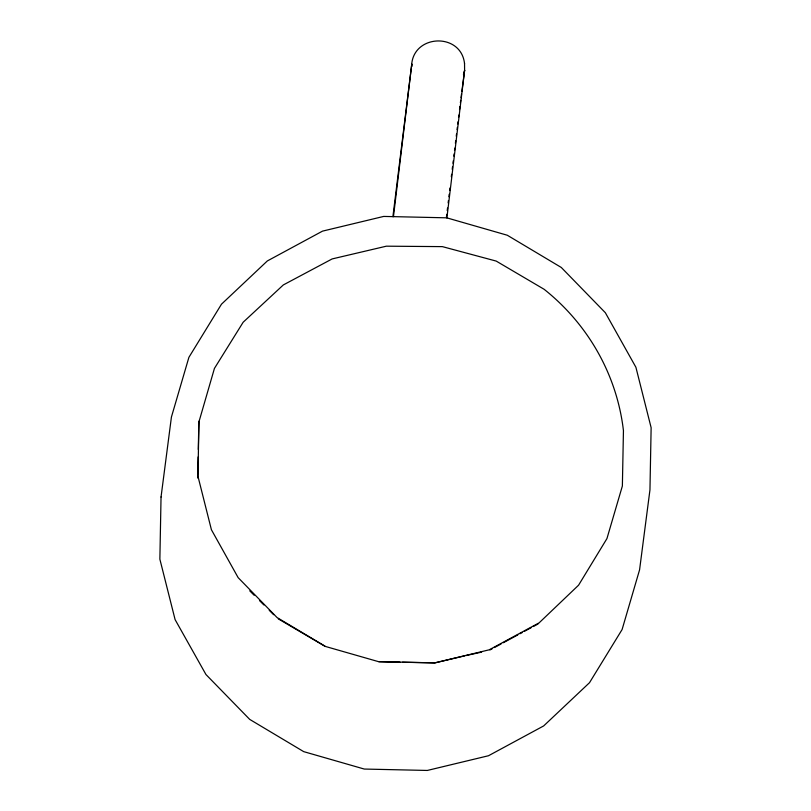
<?xml version="1.0" encoding="UTF-8"?>
<svg xmlns="http://www.w3.org/2000/svg" width="811" height="811" viewBox="0 0 811 811"><rect width="100%" height="100%" fill="white"/><g stroke="black" fill="none" stroke-linecap="round" stroke-linejoin="round"><path stroke-width="1.22" d="M198.969 421.223L197.945 476.25L211.407 529.725L238.15 577.645L277.027 617.516L325.008 646.164M197.712 477.983L198.148 456.897M198.3 449.456L198.847 422.176L214.439 368.397L243.158 322.241L283.313 284.945L332.165 258.922L386.371 246.179L442.36 246.625L496.2 261.081L544.13 289.294A213.567 207.616 22.2 0 1 623.446 430.661L622.372 485.982L606.942 538.585L578.567 585.207L537.794 624.115L533.354 626.518M464.531 63.562C461.114 32.339 413.275 33.981 411.623 65.235L392.899 216.699M446.881 218.037L464.612 70.314L463.456 74.825M393.457 216.649L411.795 63.917L411.816 66.461M449.649 190.514L449.953 188.01M451.311 176.757L451.615 174.274M452.214 169.317L452.508 166.904M452.954 163.285L453.248 160.872M453.815 156.158L454.099 153.857M454.515 150.41L454.799 148.109M446.466 216.811L446.77 214.297M447.226 210.536L447.53 208.021M448.138 202.993L448.432 200.499M448.888 196.759L449.193 194.265M458.57 117.301L458.854 115.061M457.059 129.608L457.333 127.368M457.749 124.012L458.022 121.772M455.387 143.273L455.681 140.85M456.248 136.228L456.522 134.018M459.523 109.597L459.918 106.505M460.395 102.754L460.709 100.26M461.033 97.766L461.52 94.035M461.844 91.552L464.612 70.314M538.23 623.314L489.215 649.814L434.848 662.881L402.479 662.232M489.996 649.946L492.216 648.749M494.446 647.543L501.117 643.944M503.337 642.738L517.793 634.932M520.013 633.726L522.233 632.529M524.464 631.323L531.124 627.714M464.662 655.846L434.848 662.881L378.838 661.644M465.869 655.582L481.612 652.135M399.995 662.182L378.828 661.746L325.12 646.367L278.264 618.864M249.768 590.864L254.188 595.284M259.49 600.576L263.91 604.996M269.222 610.288L273.642 614.708M464.541 63.329L464.602 70.537M161.044 497.001L159.868 559.184L175.095 619.604L205.953 674.519L249.697 719.387L303.699 751.635L364.281 769.051L427.316 770.45L488.496 755.74L543.664 725.926L589.516 682.69L622.098 629.539L639.575 569.839L649.956 489.874L651.132 427.691L635.905 367.261L605.341 312.711L561.303 267.478L507.301 235.241L446.719 217.824L383.684 216.425L322.504 231.135L267.336 260.949L221.484 304.186L188.902 357.337L171.425 417.036L161.044 497.001"/></g></svg>
